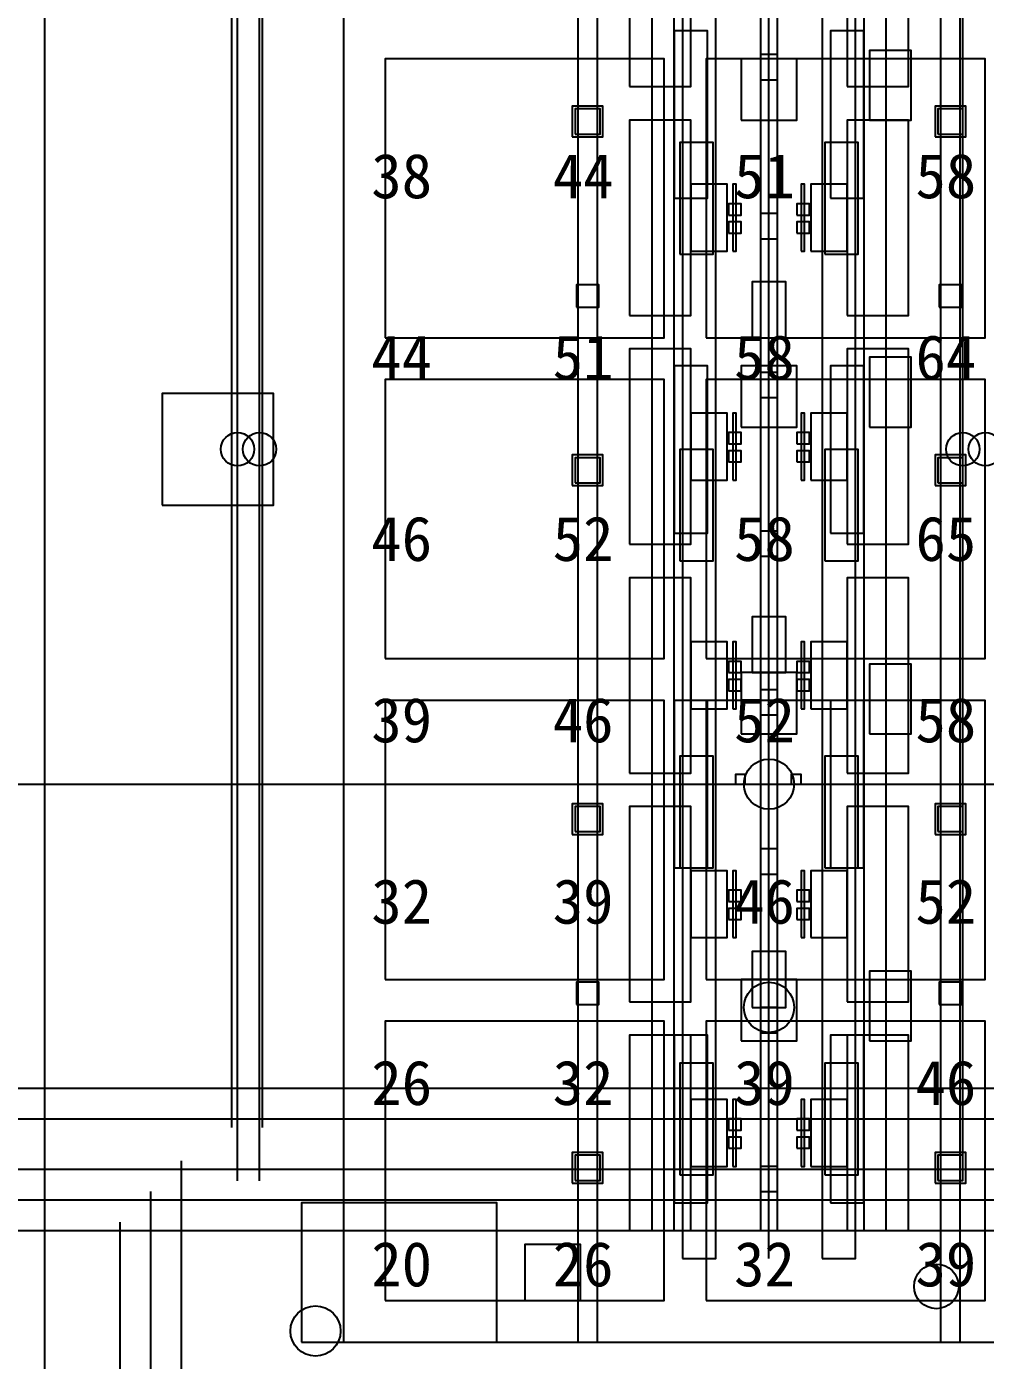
# Model space of a CAD drawing. Header units: metres. Extents: x -1640 to 1560, y -268 to 2338.
# Drawn here: x -44.85 to -10.5, y 1568.35 to 1616.15 of the extents above; entities that cross this region are included whole.
import ezdxf

# ---------------------------------------------------------------- set-up
doc = ezdxf.new("R2010")
doc.units = ezdxf.units.M
for name, color, linetype in [('1F_CHL', 4, 'Continuous'), ('1F_EHS_EXIT_DOOR_CONCEPT', 3, 'Continuous'), ('1F_EHS_GAS_DETECTOR', 6, 'Continuous'), ('1F_EHS_SAFETY_SHOWER_EYEWASH_CONCEPT', 3, 'Continuous'), ('1F_PUMP', 2, 'Continuous'), ('1F_SCR', 3, 'Continuous'), ('1F_STRUCT_COLUMN', 8, 'Continuous'), ('1F_ZONE', 3, 'Continuous'), ('2F_CSF_LATERAL_RACK_CONCEPT', 9, 'Continuous'), ('2F_EHS_EXIT_DOOR_CONCEPT', 3, 'Continuous'), ('2F_EHS_GAS_DETECTOR', 6, 'Continuous'), ('2F_RFG', 5, 'Continuous'), ('2F_STRUCT_COLUMN', 8, 'Continuous'), ('2F_VMB', 6, 'Continuous'), ('2F_ZONE', 3, 'Continuous'), ('3F_CLEANROOM_OVERHEAD_PIPE_DUCT_CONCEPT', 9, 'Continuous'), ('3F_DIFF', 4, 'Continuous'), ('3F_EHS_EGRESS_DIST_M', 2, 'Continuous'), ('3F_EHS_EXIT_DOOR_CONCEPT', 3, 'Continuous'), ('3F_FOUP', 5, 'Continuous'), ('3F_OHT', 9, 'Continuous'), ('3F_OHTV', 1, 'Continuous'), ('3F_STRUCT_COLUMN', 8, 'Continuous'), ('3F_TBAR', 6, 'Continuous'), ('3F_ZONE', 3, 'Continuous'), ('4F_FFU', 1, 'Continuous'), ('4F_STRUCT_PLENUM_TRUSS_CONCEPT', 9, 'Continuous'), ('4F_ZONE', 3, 'Continuous'), ('5F_CHL', 4, 'Continuous'), ('5F_EHS_EXIT_DOOR_CONCEPT', 3, 'Continuous'), ('5F_EHS_GAS_DETECTOR', 6, 'Continuous'), ('5F_EHS_SAFETY_SHOWER_EYEWASH_CONCEPT', 3, 'Continuous'), ('5F_PUMP', 2, 'Continuous'), ('5F_SCR', 3, 'Continuous'), ('5F_STRUCT_COLUMN', 8, 'Continuous'), ('5F_ZONE', 3, 'Continuous'), ('6F_CSF_LATERAL_RACK_CONCEPT', 9, 'Continuous'), ('6F_EHS_EXIT_DOOR_CONCEPT', 3, 'Continuous'), ('6F_EHS_GAS_DETECTOR', 6, 'Continuous'), ('6F_RFG', 5, 'Continuous'), ('6F_STRUCT_COLUMN', 8, 'Continuous'), ('6F_VMB', 6, 'Continuous'), ('6F_ZONE', 3, 'Continuous'), ('7F_CLEANROOM_OVERHEAD_PIPE_DUCT_CONCEPT', 9, 'Continuous'), ('7F_DIFF', 4, 'Continuous'), ('7F_EHS_EGRESS_DIST_M', 2, 'Continuous'), ('7F_EHS_EXIT_DOOR_CONCEPT', 3, 'Continuous'), ('7F_FOUP', 5, 'Continuous'), ('7F_OHT', 9, 'Continuous'), ('7F_OHTV', 1, 'Continuous'), ('7F_STRUCT_COLUMN', 8, 'Continuous'), ('7F_TBAR', 6, 'Continuous'), ('7F_ZONE', 3, 'Continuous'), ('8F_FFU', 1, 'Continuous'), ('8F_STRUCT_PLENUM_TRUSS_CONCEPT', 9, 'Continuous'), ('8F_ZONE', 3, 'Continuous'), ('_SUPPORT', 4, 'Continuous'), ('EHS_GAS_SUPPLY', 3, 'Continuous'), ('EHS_PROCESS_EXHAUST', 1, 'Continuous'), ('EHS_TREATED_EXHAUST', 30, 'Continuous'), ('RF_RSC', 4, 'Continuous'), ('RF_STACK', 2, 'Continuous'), ('UTIL_CHW.R_CONCEPT', 2, 'Continuous'), ('UTIL_GAS.SPEC_CONCEPT', 3, 'Continuous'), ('UTIL_PCW.R_CONCEPT', 1, 'Continuous'), ('UTIL_PCW.R_RISER', 1, 'Continuous'), ('UTIL_PCW.S_CONCEPT', 6, 'Continuous'), ('UTIL_PCW.S_RISER', 6, 'Continuous'), ('UTIL_UPW.R_CONCEPT', 2, 'Continuous'), ('UTIL_UPW.S_CONCEPT', 1, 'Continuous'), ('UTIL_WW.AA_CONCEPT', 3, 'Continuous'), ('UTIL_WW.F_CONCEPT', 2, 'Continuous'), ('UTIL_WW.ORG_CONCEPT', 4, 'Continuous')]:
    doc.layers.add(name, color=color, linetype=linetype)

msp = doc.modelspace()

# ---------------------------------------------------------------- linework, layer by layer
at = {"layer": '1F_CHL'}
for points in [[(-14.65, 1612.8), (-13.15, 1612.8), (-13.15, 1615.3), (-14.65, 1615.3)], [(-14.65, 1601.8), (-13.15, 1601.8), (-13.15, 1604.3), (-14.65, 1604.3)], [(-14.65, 1590.8), (-13.15, 1590.8), (-13.15, 1593.3), (-14.65, 1593.3)], [(-14.65, 1579.8), (-13.15, 1579.8), (-13.15, 1582.3), (-14.65, 1582.3)]]:
    msp.add_lwpolyline(points, close=True, dxfattribs=at)
at = {"layer": '1F_EHS_EXIT_DOOR_CONCEPT'}
msp.add_circle((-34.5, 1569.4), 0.9, dxfattribs=at)
at = {"layer": '1F_EHS_GAS_DETECTOR'}
msp.add_circle((-18.25, 1581), 0.9, dxfattribs=at)
at = {"layer": '1F_EHS_SAFETY_SHOWER_EYEWASH_CONCEPT'}
msp.add_circle((-12.25, 1571), 0.8, dxfattribs=at)
at = {"layer": '1F_PUMP'}
for points in [[(-21.45, 1608), (-20.25, 1608), (-20.25, 1612), (-21.45, 1612)], [(-16.25, 1608), (-15.05, 1608), (-15.05, 1612), (-16.25, 1612)], [(-21.45, 1597), (-20.25, 1597), (-20.25, 1601), (-21.45, 1601)], [(-16.25, 1597), (-15.05, 1597), (-15.05, 1601), (-16.25, 1601)], [(-21.45, 1586), (-20.25, 1586), (-20.25, 1590), (-21.45, 1590)], [(-16.25, 1586), (-15.05, 1586), (-15.05, 1590), (-16.25, 1590)], [(-21.45, 1575), (-20.25, 1575), (-20.25, 1579), (-21.45, 1579)], [(-16.25, 1575), (-15.05, 1575), (-15.05, 1579), (-16.25, 1579)]]:
    msp.add_lwpolyline(points, close=True, dxfattribs=at)
at = {"layer": '1F_SCR'}
for points in [[(-19.25, 1612.8), (-17.25, 1612.8), (-17.25, 1615), (-19.25, 1615)], [(-19.25, 1601.8), (-17.25, 1601.8), (-17.25, 1604), (-19.25, 1604)], [(-19.25, 1590.8), (-17.25, 1590.8), (-17.25, 1593), (-19.25, 1593)], [(-19.25, 1579.8), (-17.25, 1579.8), (-17.25, 1582), (-19.25, 1582)]]:
    msp.add_lwpolyline(points, close=True, dxfattribs=at)
at = {"layer": '1F_STRUCT_COLUMN'}
for points in [[(-25.3, 1612.2), (-24.2, 1612.2), (-24.2, 1613.3), (-25.3, 1613.3)], [(-12.3, 1612.2), (-11.2, 1612.2), (-11.2, 1613.3), (-12.3, 1613.3)], [(-25.3, 1599.7), (-24.2, 1599.7), (-24.2, 1600.8), (-25.3, 1600.8)], [(-12.3, 1599.7), (-11.2, 1599.7), (-11.2, 1600.8), (-12.3, 1600.8)], [(-25.3, 1587.2), (-24.2, 1587.2), (-24.2, 1588.3), (-25.3, 1588.3)], [(-12.3, 1587.2), (-11.2, 1587.2), (-11.2, 1588.3), (-12.3, 1588.3)], [(-25.3, 1574.7), (-24.2, 1574.7), (-24.2, 1575.8), (-25.3, 1575.8)], [(-12.3, 1574.7), (-11.2, 1574.7), (-11.2, 1575.8), (-12.3, 1575.8)]]:
    msp.add_lwpolyline(points, close=True, dxfattribs=at)
at = {"layer": '1F_ZONE'}
msp.add_lwpolyline([(-33.5, 1569), (192, 1569), (192, 1723), (-33.5, 1723)], close=True, dxfattribs=at)
at = {"layer": '2F_CSF_LATERAL_RACK_CONCEPT'}
for points in [[(-22.45, 1573), (-21.65, 1573), (-21.65, 1719), (-22.45, 1719)], [(-14.85, 1573), (-14.05, 1573), (-14.05, 1719), (-14.85, 1719)]]:
    msp.add_lwpolyline(points, close=True, dxfattribs=at)
at = {"layer": '2F_EHS_EXIT_DOOR_CONCEPT'}
msp.add_circle((-34.5, 1569.4), 0.9, dxfattribs=at)
at = {"layer": '2F_EHS_GAS_DETECTOR'}
msp.add_circle((-18.25, 1589), 0.9, dxfattribs=at)
at = {"layer": '2F_RFG'}
for points in [[(-21.65, 1610), (-20.45, 1610), (-20.45, 1616), (-21.65, 1616)], [(-16.05, 1610), (-14.85, 1610), (-14.85, 1616), (-16.05, 1616)], [(-21.65, 1598), (-20.45, 1598), (-20.45, 1604), (-21.65, 1604)], [(-16.05, 1598), (-14.85, 1598), (-14.85, 1604), (-16.05, 1604)], [(-21.65, 1586), (-20.45, 1586), (-20.45, 1592), (-21.65, 1592)], [(-16.05, 1586), (-14.85, 1586), (-14.85, 1592), (-16.05, 1592)], [(-21.65, 1574), (-20.45, 1574), (-20.45, 1580), (-21.65, 1580)], [(-16.05, 1574), (-14.85, 1574), (-14.85, 1580), (-16.05, 1580)]]:
    msp.add_lwpolyline(points, close=True, dxfattribs=at)
at = {"layer": '2F_STRUCT_COLUMN'}
for points in [[(-25.2, 1612.3), (-24.3, 1612.3), (-24.3, 1613.2), (-25.2, 1613.2)], [(-12.2, 1612.3), (-11.3, 1612.3), (-11.3, 1613.2), (-12.2, 1613.2)], [(-25.2, 1599.8), (-24.3, 1599.8), (-24.3, 1600.7), (-25.2, 1600.7)], [(-12.2, 1599.8), (-11.3, 1599.8), (-11.3, 1600.7), (-12.2, 1600.7)], [(-25.2, 1587.3), (-24.3, 1587.3), (-24.3, 1588.2), (-25.2, 1588.2)], [(-12.2, 1587.3), (-11.3, 1587.3), (-11.3, 1588.2), (-12.2, 1588.2)], [(-25.2, 1574.8), (-24.3, 1574.8), (-24.3, 1575.7), (-25.2, 1575.7)], [(-12.2, 1574.8), (-11.3, 1574.8), (-11.3, 1575.7), (-12.2, 1575.7)]]:
    msp.add_lwpolyline(points, close=True, dxfattribs=at)
at = {"layer": '2F_VMB'}
for points in [[(-18.85, 1605), (-17.65, 1605), (-17.65, 1607), (-18.85, 1607)], [(-18.85, 1593), (-17.65, 1593), (-17.65, 1595), (-18.85, 1595)], [(-18.85, 1581), (-17.65, 1581), (-17.65, 1583), (-18.85, 1583)]]:
    msp.add_lwpolyline(points, close=True, dxfattribs=at)
at = {"layer": '2F_ZONE'}
msp.add_lwpolyline([(-33.5, 1569), (192, 1569), (192, 1723), (-33.5, 1723)], close=True, dxfattribs=at)
at = {"layer": '3F_CLEANROOM_OVERHEAD_PIPE_DUCT_CONCEPT'}
for points in [[(-21.35, 1572), (-20.15, 1572), (-20.15, 1720), (-21.35, 1720)], [(-16.35, 1572), (-15.15, 1572), (-15.15, 1720), (-16.35, 1720)]]:
    msp.add_lwpolyline(points, close=True, dxfattribs=at)
at = {"layer": '3F_DIFF'}
for points in [[(-23.25, 1614), (-21.05, 1614), (-21.05, 1621), (-23.25, 1621)], [(-15.45, 1614), (-13.25, 1614), (-13.25, 1621), (-15.45, 1621)], [(-23.25, 1605.8), (-21.05, 1605.8), (-21.05, 1612.8), (-23.25, 1612.8)], [(-15.45, 1605.8), (-13.25, 1605.8), (-13.25, 1612.8), (-15.45, 1612.8)], [(-21.05, 1608.1), (-19.75, 1608.1), (-19.75, 1610.5), (-21.05, 1610.5)], [(-16.75, 1608.1), (-15.45, 1608.1), (-15.45, 1610.5), (-16.75, 1610.5)], [(-23.25, 1597.6), (-21.05, 1597.6), (-21.05, 1604.6), (-23.25, 1604.6)], [(-15.45, 1597.6), (-13.25, 1597.6), (-13.25, 1604.6), (-15.45, 1604.6)], [(-21.05, 1599.9), (-19.75, 1599.9), (-19.75, 1602.3), (-21.05, 1602.3)], [(-16.75, 1599.9), (-15.45, 1599.9), (-15.45, 1602.3), (-16.75, 1602.3)], [(-23.25, 1589.4), (-21.05, 1589.4), (-21.05, 1596.4), (-23.25, 1596.4)], [(-15.45, 1589.4), (-13.25, 1589.4), (-13.25, 1596.4), (-15.45, 1596.4)], [(-21.05, 1591.7), (-19.75, 1591.7), (-19.75, 1594.1), (-21.05, 1594.1)], [(-16.75, 1591.7), (-15.45, 1591.7), (-15.45, 1594.1), (-16.75, 1594.1)], [(-23.25, 1581.2), (-21.05, 1581.2), (-21.05, 1588.2), (-23.25, 1588.2)], [(-15.45, 1581.2), (-13.25, 1581.2), (-13.25, 1588.2), (-15.45, 1588.2)], [(-21.05, 1583.5), (-19.75, 1583.5), (-19.75, 1585.9), (-21.05, 1585.9)], [(-16.75, 1583.5), (-15.45, 1583.5), (-15.45, 1585.9), (-16.75, 1585.9)], [(-23.25, 1573), (-21.05, 1573), (-21.05, 1580), (-23.25, 1580)], [(-15.45, 1573), (-13.25, 1573), (-13.25, 1580), (-15.45, 1580)], [(-21.05, 1575.3), (-19.75, 1575.3), (-19.75, 1577.7), (-21.05, 1577.7)], [(-16.75, 1575.3), (-15.45, 1575.3), (-15.45, 1577.7), (-16.75, 1577.7)]]:
    msp.add_lwpolyline(points, close=True, dxfattribs=at)
at = {"layer": '3F_EHS_EXIT_DOOR_CONCEPT'}
msp.add_circle((-34.5, 1569.4), 0.9, dxfattribs=at)
at = {"layer": '3F_FOUP'}
for points in [[(-19.7, 1609.4), (-19.25, 1609.4), (-19.25, 1609.8), (-19.7, 1609.8)], [(-17.25, 1609.4), (-16.8, 1609.4), (-16.8, 1609.8), (-17.25, 1609.8)], [(-19.7, 1608.75), (-19.25, 1608.75), (-19.25, 1609.15), (-19.7, 1609.15)], [(-17.25, 1608.75), (-16.8, 1608.75), (-16.8, 1609.15), (-17.25, 1609.15)], [(-19.7, 1601.2), (-19.25, 1601.2), (-19.25, 1601.6), (-19.7, 1601.6)], [(-17.25, 1601.2), (-16.8, 1601.2), (-16.8, 1601.6), (-17.25, 1601.6)], [(-19.7, 1600.55), (-19.25, 1600.55), (-19.25, 1600.95), (-19.7, 1600.95)], [(-17.25, 1600.55), (-16.8, 1600.55), (-16.8, 1600.95), (-17.25, 1600.95)], [(-19.7, 1593), (-19.25, 1593), (-19.25, 1593.4), (-19.7, 1593.4)], [(-17.25, 1593), (-16.8, 1593), (-16.8, 1593.4), (-17.25, 1593.4)], [(-19.7, 1592.35), (-19.25, 1592.35), (-19.25, 1592.75), (-19.7, 1592.75)], [(-17.25, 1592.35), (-16.8, 1592.35), (-16.8, 1592.75), (-17.25, 1592.75)], [(-19.7, 1584.8), (-19.25, 1584.8), (-19.25, 1585.2), (-19.7, 1585.2)], [(-17.25, 1584.8), (-16.8, 1584.8), (-16.8, 1585.2), (-17.25, 1585.2)], [(-19.7, 1584.15), (-19.25, 1584.15), (-19.25, 1584.55), (-19.7, 1584.55)], [(-17.25, 1584.15), (-16.8, 1584.15), (-16.8, 1584.55), (-17.25, 1584.55)], [(-19.7, 1576.6), (-19.25, 1576.6), (-19.25, 1577), (-19.7, 1577)], [(-17.25, 1576.6), (-16.8, 1576.6), (-16.8, 1577), (-17.25, 1577)], [(-19.7, 1575.95), (-19.25, 1575.95), (-19.25, 1576.35), (-19.7, 1576.35)], [(-17.25, 1575.95), (-16.8, 1575.95), (-16.8, 1576.35), (-17.25, 1576.35)]]:
    msp.add_lwpolyline(points, close=True, dxfattribs=at)
at = {"layer": '3F_OHT'}
msp.add_line((-18.25, 1572), (-18.25, 1642), dxfattribs=at)
at = {"layer": '3F_OHTV'}
for points in [[(-18.55, 1614.25), (-17.95, 1614.25), (-17.95, 1615.15), (-18.55, 1615.15)], [(-18.55, 1608.55), (-17.95, 1608.55), (-17.95, 1609.45), (-18.55, 1609.45)], [(-18.55, 1602.86), (-17.95, 1602.86), (-17.95, 1603.76), (-18.55, 1603.76)], [(-18.55, 1597.17), (-17.95, 1597.17), (-17.95, 1598.07), (-18.55, 1598.07)], [(-18.55, 1591.48), (-17.95, 1591.48), (-17.95, 1592.38), (-18.55, 1592.38)], [(-18.55, 1585.78), (-17.95, 1585.78), (-17.95, 1586.68), (-18.55, 1586.68)], [(-18.55, 1580.09), (-17.95, 1580.09), (-17.95, 1580.99), (-18.55, 1580.99)], [(-18.55, 1574.4), (-17.95, 1574.4), (-17.95, 1575.3), (-18.55, 1575.3)]]:
    msp.add_lwpolyline(points, close=True, dxfattribs=at)
at = {"layer": '3F_STRUCT_COLUMN'}
for points in [[(-25.15, 1606.1), (-24.35, 1606.1), (-24.35, 1606.9), (-25.15, 1606.9)], [(-12.15, 1606.1), (-11.35, 1606.1), (-11.35, 1606.9), (-12.15, 1606.9)], [(-25.15, 1581.1), (-24.35, 1581.1), (-24.35, 1581.9), (-25.15, 1581.9)], [(-12.15, 1581.1), (-11.35, 1581.1), (-11.35, 1581.9), (-12.15, 1581.9)]]:
    msp.add_lwpolyline(points, close=True, dxfattribs=at)
at = {"layer": '3F_TBAR'}
for points in [[(-19.55, 1608.1), (-19.43, 1608.1), (-19.43, 1610.5), (-19.55, 1610.5)], [(-17.1, 1608.1), (-16.98, 1608.1), (-16.98, 1610.5), (-17.1, 1610.5)], [(-19.55, 1599.9), (-19.43, 1599.9), (-19.43, 1602.3), (-19.55, 1602.3)], [(-17.1, 1599.9), (-16.98, 1599.9), (-16.98, 1602.3), (-17.1, 1602.3)], [(-19.55, 1591.7), (-19.43, 1591.7), (-19.43, 1594.1), (-19.55, 1594.1)], [(-17.1, 1591.7), (-16.98, 1591.7), (-16.98, 1594.1), (-17.1, 1594.1)], [(-19.55, 1583.5), (-19.43, 1583.5), (-19.43, 1585.9), (-19.55, 1585.9)], [(-17.1, 1583.5), (-16.98, 1583.5), (-16.98, 1585.9), (-17.1, 1585.9)], [(-19.55, 1575.3), (-19.43, 1575.3), (-19.43, 1577.7), (-19.55, 1577.7)], [(-17.1, 1575.3), (-16.98, 1575.3), (-16.98, 1577.7), (-17.1, 1577.7)]]:
    msp.add_lwpolyline(points, close=True, dxfattribs=at)
at = {"layer": '3F_ZONE'}
msp.add_lwpolyline([(-33.5, 1569), (192, 1569), (192, 1723), (-33.5, 1723)], close=True, dxfattribs=at)
at = {"layer": '4F_FFU'}
for points in [[(-32, 1605), (-22, 1605), (-22, 1615), (-32, 1615)], [(-20.5, 1605), (-10.5, 1605), (-10.5, 1615), (-20.5, 1615)], [(-32, 1593.5), (-22, 1593.5), (-22, 1603.5), (-32, 1603.5)], [(-20.5, 1593.5), (-10.5, 1593.5), (-10.5, 1603.5), (-20.5, 1603.5)], [(-32, 1582), (-22, 1582), (-22, 1592), (-32, 1592)], [(-20.5, 1582), (-10.5, 1582), (-10.5, 1592), (-20.5, 1592)], [(-32, 1570.5), (-22, 1570.5), (-22, 1580.5), (-32, 1580.5)], [(-20.5, 1570.5), (-10.5, 1570.5), (-10.5, 1580.5), (-20.5, 1580.5)]]:
    msp.add_lwpolyline(points, close=True, dxfattribs=at)
at = {"layer": '4F_STRUCT_PLENUM_TRUSS_CONCEPT'}
for points in [[(-25.1, 1569), (-24.4, 1569), (-24.4, 1723), (-25.1, 1723)], [(-12.1, 1569), (-11.4, 1569), (-11.4, 1723), (-12.1, 1723)]]:
    msp.add_lwpolyline(points, close=True, dxfattribs=at)
at = {"layer": '4F_ZONE'}
msp.add_lwpolyline([(-33.5, 1569), (192, 1569), (192, 1723), (-33.5, 1723)], close=True, dxfattribs=at)
at = {"layer": '5F_CHL'}
for points in [[(-14.65, 1612.8), (-13.15, 1612.8), (-13.15, 1615.3), (-14.65, 1615.3)], [(-14.65, 1601.8), (-13.15, 1601.8), (-13.15, 1604.3), (-14.65, 1604.3)], [(-14.65, 1590.8), (-13.15, 1590.8), (-13.15, 1593.3), (-14.65, 1593.3)], [(-14.65, 1579.8), (-13.15, 1579.8), (-13.15, 1582.3), (-14.65, 1582.3)]]:
    msp.add_lwpolyline(points, close=True, dxfattribs=at)
at = {"layer": '5F_EHS_EXIT_DOOR_CONCEPT'}
msp.add_circle((-34.5, 1569.4), 0.9, dxfattribs=at)
at = {"layer": '5F_EHS_GAS_DETECTOR'}
msp.add_circle((-18.25, 1581), 0.9, dxfattribs=at)
at = {"layer": '5F_EHS_SAFETY_SHOWER_EYEWASH_CONCEPT'}
msp.add_circle((-12.25, 1571), 0.8, dxfattribs=at)
at = {"layer": '5F_PUMP'}
for points in [[(-21.45, 1608), (-20.25, 1608), (-20.25, 1612), (-21.45, 1612)], [(-16.25, 1608), (-15.05, 1608), (-15.05, 1612), (-16.25, 1612)], [(-21.45, 1597), (-20.25, 1597), (-20.25, 1601), (-21.45, 1601)], [(-16.25, 1597), (-15.05, 1597), (-15.05, 1601), (-16.25, 1601)], [(-21.45, 1586), (-20.25, 1586), (-20.25, 1590), (-21.45, 1590)], [(-16.25, 1586), (-15.05, 1586), (-15.05, 1590), (-16.25, 1590)], [(-21.45, 1575), (-20.25, 1575), (-20.25, 1579), (-21.45, 1579)], [(-16.25, 1575), (-15.05, 1575), (-15.05, 1579), (-16.25, 1579)]]:
    msp.add_lwpolyline(points, close=True, dxfattribs=at)
at = {"layer": '5F_SCR'}
for points in [[(-19.25, 1612.8), (-17.25, 1612.8), (-17.25, 1615), (-19.25, 1615)], [(-19.25, 1601.8), (-17.25, 1601.8), (-17.25, 1604), (-19.25, 1604)], [(-19.25, 1590.8), (-17.25, 1590.8), (-17.25, 1593), (-19.25, 1593)], [(-19.25, 1579.8), (-17.25, 1579.8), (-17.25, 1582), (-19.25, 1582)]]:
    msp.add_lwpolyline(points, close=True, dxfattribs=at)
at = {"layer": '5F_STRUCT_COLUMN'}
for points in [[(-25.3, 1612.2), (-24.2, 1612.2), (-24.2, 1613.3), (-25.3, 1613.3)], [(-12.3, 1612.2), (-11.2, 1612.2), (-11.2, 1613.3), (-12.3, 1613.3)], [(-25.3, 1599.7), (-24.2, 1599.7), (-24.2, 1600.8), (-25.3, 1600.8)], [(-12.3, 1599.7), (-11.2, 1599.7), (-11.2, 1600.8), (-12.3, 1600.8)], [(-25.3, 1587.2), (-24.2, 1587.2), (-24.2, 1588.3), (-25.3, 1588.3)], [(-12.3, 1587.2), (-11.2, 1587.2), (-11.2, 1588.3), (-12.3, 1588.3)], [(-25.3, 1574.7), (-24.2, 1574.7), (-24.2, 1575.8), (-25.3, 1575.8)], [(-12.3, 1574.7), (-11.2, 1574.7), (-11.2, 1575.8), (-12.3, 1575.8)]]:
    msp.add_lwpolyline(points, close=True, dxfattribs=at)
at = {"layer": '5F_ZONE'}
msp.add_lwpolyline([(-33.5, 1569), (192, 1569), (192, 1723), (-33.5, 1723)], close=True, dxfattribs=at)
at = {"layer": '6F_CSF_LATERAL_RACK_CONCEPT'}
for points in [[(-22.45, 1573), (-21.65, 1573), (-21.65, 1719), (-22.45, 1719)], [(-14.85, 1573), (-14.05, 1573), (-14.05, 1719), (-14.85, 1719)]]:
    msp.add_lwpolyline(points, close=True, dxfattribs=at)
at = {"layer": '6F_EHS_EXIT_DOOR_CONCEPT'}
msp.add_circle((-34.5, 1569.4), 0.9, dxfattribs=at)
at = {"layer": '6F_EHS_GAS_DETECTOR'}
msp.add_circle((-18.25, 1589), 0.9, dxfattribs=at)
at = {"layer": '6F_RFG'}
for points in [[(-21.65, 1610), (-20.45, 1610), (-20.45, 1616), (-21.65, 1616)], [(-16.05, 1610), (-14.85, 1610), (-14.85, 1616), (-16.05, 1616)], [(-21.65, 1598), (-20.45, 1598), (-20.45, 1604), (-21.65, 1604)], [(-16.05, 1598), (-14.85, 1598), (-14.85, 1604), (-16.05, 1604)], [(-21.65, 1586), (-20.45, 1586), (-20.45, 1592), (-21.65, 1592)], [(-16.05, 1586), (-14.85, 1586), (-14.85, 1592), (-16.05, 1592)], [(-21.65, 1574), (-20.45, 1574), (-20.45, 1580), (-21.65, 1580)], [(-16.05, 1574), (-14.85, 1574), (-14.85, 1580), (-16.05, 1580)]]:
    msp.add_lwpolyline(points, close=True, dxfattribs=at)
at = {"layer": '6F_STRUCT_COLUMN'}
for points in [[(-25.2, 1612.3), (-24.3, 1612.3), (-24.3, 1613.2), (-25.2, 1613.2)], [(-12.2, 1612.3), (-11.3, 1612.3), (-11.3, 1613.2), (-12.2, 1613.2)], [(-25.2, 1599.8), (-24.3, 1599.8), (-24.3, 1600.7), (-25.2, 1600.7)], [(-12.2, 1599.8), (-11.3, 1599.8), (-11.3, 1600.7), (-12.2, 1600.7)], [(-25.2, 1587.3), (-24.3, 1587.3), (-24.3, 1588.2), (-25.2, 1588.2)], [(-12.2, 1587.3), (-11.3, 1587.3), (-11.3, 1588.2), (-12.2, 1588.2)], [(-25.2, 1574.8), (-24.3, 1574.8), (-24.3, 1575.7), (-25.2, 1575.7)], [(-12.2, 1574.8), (-11.3, 1574.8), (-11.3, 1575.7), (-12.2, 1575.7)]]:
    msp.add_lwpolyline(points, close=True, dxfattribs=at)
at = {"layer": '6F_VMB'}
for points in [[(-18.85, 1605), (-17.65, 1605), (-17.65, 1607), (-18.85, 1607)], [(-18.85, 1593), (-17.65, 1593), (-17.65, 1595), (-18.85, 1595)], [(-18.85, 1581), (-17.65, 1581), (-17.65, 1583), (-18.85, 1583)]]:
    msp.add_lwpolyline(points, close=True, dxfattribs=at)
at = {"layer": '6F_ZONE'}
msp.add_lwpolyline([(-33.5, 1569), (192, 1569), (192, 1723), (-33.5, 1723)], close=True, dxfattribs=at)
at = {"layer": '7F_CLEANROOM_OVERHEAD_PIPE_DUCT_CONCEPT'}
for points in [[(-21.35, 1572), (-20.15, 1572), (-20.15, 1720), (-21.35, 1720)], [(-16.35, 1572), (-15.15, 1572), (-15.15, 1720), (-16.35, 1720)]]:
    msp.add_lwpolyline(points, close=True, dxfattribs=at)
at = {"layer": '7F_DIFF'}
for points in [[(-23.25, 1614), (-21.05, 1614), (-21.05, 1621), (-23.25, 1621)], [(-15.45, 1614), (-13.25, 1614), (-13.25, 1621), (-15.45, 1621)], [(-23.25, 1605.8), (-21.05, 1605.8), (-21.05, 1612.8), (-23.25, 1612.8)], [(-15.45, 1605.8), (-13.25, 1605.8), (-13.25, 1612.8), (-15.45, 1612.8)], [(-21.05, 1608.1), (-19.75, 1608.1), (-19.75, 1610.5), (-21.05, 1610.5)], [(-16.75, 1608.1), (-15.45, 1608.1), (-15.45, 1610.5), (-16.75, 1610.5)], [(-23.25, 1597.6), (-21.05, 1597.6), (-21.05, 1604.6), (-23.25, 1604.6)], [(-15.45, 1597.6), (-13.25, 1597.6), (-13.25, 1604.6), (-15.45, 1604.6)], [(-21.05, 1599.9), (-19.75, 1599.9), (-19.75, 1602.3), (-21.05, 1602.3)], [(-16.75, 1599.9), (-15.45, 1599.9), (-15.45, 1602.3), (-16.75, 1602.3)], [(-23.25, 1589.4), (-21.05, 1589.4), (-21.05, 1596.4), (-23.25, 1596.4)], [(-15.45, 1589.4), (-13.25, 1589.4), (-13.25, 1596.4), (-15.45, 1596.4)], [(-21.05, 1591.7), (-19.75, 1591.7), (-19.75, 1594.1), (-21.05, 1594.1)], [(-16.75, 1591.7), (-15.45, 1591.7), (-15.45, 1594.1), (-16.75, 1594.1)], [(-23.25, 1581.2), (-21.05, 1581.2), (-21.05, 1588.2), (-23.25, 1588.2)], [(-15.45, 1581.2), (-13.25, 1581.2), (-13.25, 1588.2), (-15.45, 1588.2)], [(-21.05, 1583.5), (-19.75, 1583.5), (-19.75, 1585.9), (-21.05, 1585.9)], [(-16.75, 1583.5), (-15.45, 1583.5), (-15.45, 1585.9), (-16.75, 1585.9)], [(-23.25, 1573), (-21.05, 1573), (-21.05, 1580), (-23.25, 1580)], [(-15.45, 1573), (-13.25, 1573), (-13.25, 1580), (-15.45, 1580)], [(-21.05, 1575.3), (-19.75, 1575.3), (-19.75, 1577.7), (-21.05, 1577.7)], [(-16.75, 1575.3), (-15.45, 1575.3), (-15.45, 1577.7), (-16.75, 1577.7)]]:
    msp.add_lwpolyline(points, close=True, dxfattribs=at)
at = {"layer": '7F_EHS_EXIT_DOOR_CONCEPT'}
msp.add_circle((-34.5, 1569.4), 0.9, dxfattribs=at)
at = {"layer": '7F_FOUP'}
for points in [[(-19.7, 1609.4), (-19.25, 1609.4), (-19.25, 1609.8), (-19.7, 1609.8)], [(-17.25, 1609.4), (-16.8, 1609.4), (-16.8, 1609.8), (-17.25, 1609.8)], [(-19.7, 1608.75), (-19.25, 1608.75), (-19.25, 1609.15), (-19.7, 1609.15)], [(-17.25, 1608.75), (-16.8, 1608.75), (-16.8, 1609.15), (-17.25, 1609.15)], [(-19.7, 1601.2), (-19.25, 1601.2), (-19.25, 1601.6), (-19.7, 1601.6)], [(-17.25, 1601.2), (-16.8, 1601.2), (-16.8, 1601.6), (-17.25, 1601.6)], [(-19.7, 1600.55), (-19.25, 1600.55), (-19.25, 1600.95), (-19.7, 1600.95)], [(-17.25, 1600.55), (-16.8, 1600.55), (-16.8, 1600.95), (-17.25, 1600.95)], [(-19.7, 1593), (-19.25, 1593), (-19.25, 1593.4), (-19.7, 1593.4)], [(-17.25, 1593), (-16.8, 1593), (-16.8, 1593.4), (-17.25, 1593.4)], [(-19.7, 1592.35), (-19.25, 1592.35), (-19.25, 1592.75), (-19.7, 1592.75)], [(-17.25, 1592.35), (-16.8, 1592.35), (-16.8, 1592.75), (-17.25, 1592.75)], [(-19.7, 1584.8), (-19.25, 1584.8), (-19.25, 1585.2), (-19.7, 1585.2)], [(-17.25, 1584.8), (-16.8, 1584.8), (-16.8, 1585.2), (-17.25, 1585.2)], [(-19.7, 1584.15), (-19.25, 1584.15), (-19.25, 1584.55), (-19.7, 1584.55)], [(-17.25, 1584.15), (-16.8, 1584.15), (-16.8, 1584.55), (-17.25, 1584.55)], [(-19.7, 1576.6), (-19.25, 1576.6), (-19.25, 1577), (-19.7, 1577)], [(-17.25, 1576.6), (-16.8, 1576.6), (-16.8, 1577), (-17.25, 1577)], [(-19.7, 1575.95), (-19.25, 1575.95), (-19.25, 1576.35), (-19.7, 1576.35)], [(-17.25, 1575.95), (-16.8, 1575.95), (-16.8, 1576.35), (-17.25, 1576.35)]]:
    msp.add_lwpolyline(points, close=True, dxfattribs=at)
at = {"layer": '7F_OHT'}
msp.add_line((-18.25, 1572), (-18.25, 1642), dxfattribs=at)
at = {"layer": '7F_OHTV'}
for points in [[(-18.55, 1614.25), (-17.95, 1614.25), (-17.95, 1615.15), (-18.55, 1615.15)], [(-18.55, 1608.55), (-17.95, 1608.55), (-17.95, 1609.45), (-18.55, 1609.45)], [(-18.55, 1602.86), (-17.95, 1602.86), (-17.95, 1603.76), (-18.55, 1603.76)], [(-18.55, 1597.17), (-17.95, 1597.17), (-17.95, 1598.07), (-18.55, 1598.07)], [(-18.55, 1591.48), (-17.95, 1591.48), (-17.95, 1592.38), (-18.55, 1592.38)], [(-18.55, 1585.78), (-17.95, 1585.78), (-17.95, 1586.68), (-18.55, 1586.68)], [(-18.55, 1580.09), (-17.95, 1580.09), (-17.95, 1580.99), (-18.55, 1580.99)], [(-18.55, 1574.4), (-17.95, 1574.4), (-17.95, 1575.3), (-18.55, 1575.3)]]:
    msp.add_lwpolyline(points, close=True, dxfattribs=at)
at = {"layer": '7F_STRUCT_COLUMN'}
for points in [[(-25.15, 1606.1), (-24.35, 1606.1), (-24.35, 1606.9), (-25.15, 1606.9)], [(-12.15, 1606.1), (-11.35, 1606.1), (-11.35, 1606.9), (-12.15, 1606.9)], [(-25.15, 1581.1), (-24.35, 1581.1), (-24.35, 1581.9), (-25.15, 1581.9)], [(-12.15, 1581.1), (-11.35, 1581.1), (-11.35, 1581.9), (-12.15, 1581.9)]]:
    msp.add_lwpolyline(points, close=True, dxfattribs=at)
at = {"layer": '7F_TBAR'}
for points in [[(-19.55, 1608.1), (-19.43, 1608.1), (-19.43, 1610.5), (-19.55, 1610.5)], [(-17.1, 1608.1), (-16.98, 1608.1), (-16.98, 1610.5), (-17.1, 1610.5)], [(-19.55, 1599.9), (-19.43, 1599.9), (-19.43, 1602.3), (-19.55, 1602.3)], [(-17.1, 1599.9), (-16.98, 1599.9), (-16.98, 1602.3), (-17.1, 1602.3)], [(-19.55, 1591.7), (-19.43, 1591.7), (-19.43, 1594.1), (-19.55, 1594.1)], [(-17.1, 1591.7), (-16.98, 1591.7), (-16.98, 1594.1), (-17.1, 1594.1)], [(-19.55, 1583.5), (-19.43, 1583.5), (-19.43, 1585.9), (-19.55, 1585.9)], [(-17.1, 1583.5), (-16.98, 1583.5), (-16.98, 1585.9), (-17.1, 1585.9)], [(-19.55, 1575.3), (-19.43, 1575.3), (-19.43, 1577.7), (-19.55, 1577.7)], [(-17.1, 1575.3), (-16.98, 1575.3), (-16.98, 1577.7), (-17.1, 1577.7)]]:
    msp.add_lwpolyline(points, close=True, dxfattribs=at)
at = {"layer": '7F_ZONE'}
msp.add_lwpolyline([(-33.5, 1569), (192, 1569), (192, 1723), (-33.5, 1723)], close=True, dxfattribs=at)
at = {"layer": '8F_FFU'}
for points in [[(-32, 1605), (-22, 1605), (-22, 1615), (-32, 1615)], [(-20.5, 1605), (-10.5, 1605), (-10.5, 1615), (-20.5, 1615)], [(-32, 1593.5), (-22, 1593.5), (-22, 1603.5), (-32, 1603.5)], [(-20.5, 1593.5), (-10.5, 1593.5), (-10.5, 1603.5), (-20.5, 1603.5)], [(-32, 1582), (-22, 1582), (-22, 1592), (-32, 1592)], [(-20.5, 1582), (-10.5, 1582), (-10.5, 1592), (-20.5, 1592)], [(-32, 1570.5), (-22, 1570.5), (-22, 1580.5), (-32, 1580.5)], [(-20.5, 1570.5), (-10.5, 1570.5), (-10.5, 1580.5), (-20.5, 1580.5)]]:
    msp.add_lwpolyline(points, close=True, dxfattribs=at)
at = {"layer": '8F_STRUCT_PLENUM_TRUSS_CONCEPT'}
for points in [[(-25.1, 1569), (-24.4, 1569), (-24.4, 1723), (-25.1, 1723)], [(-12.1, 1569), (-11.4, 1569), (-11.4, 1723), (-12.1, 1723)]]:
    msp.add_lwpolyline(points, close=True, dxfattribs=at)
at = {"layer": '8F_ZONE'}
msp.add_lwpolyline([(-33.5, 1569), (192, 1569), (192, 1723), (-33.5, 1723)], close=True, dxfattribs=at)
at = {"layer": '_SUPPORT'}
msp.add_lwpolyline([(-40, 1599), (-36, 1599), (-36, 1603), (-40, 1603)], close=True, dxfattribs=at)
at = {"layer": 'EHS_GAS_SUPPLY'}
msp.add_lwpolyline([(-17.45, 1589), (-17.1, 1589), (-17.1, 1589.35), (-17.45, 1589.35)], close=True, dxfattribs=at)
msp.add_lwpolyline([(-17.45, 1589), (-17.1, 1589), (-17.1, 1589.35), (-17.45, 1589.35)], close=True, dxfattribs=at)
at = {"layer": 'EHS_PROCESS_EXHAUST'}
msp.add_lwpolyline([(-19.45, 1589), (-19.1, 1589), (-19.1, 1589.35), (-19.45, 1589.35)], close=True, dxfattribs=at)
msp.add_lwpolyline([(-19.45, 1589), (-19.1, 1589), (-19.1, 1589.35), (-19.45, 1589.35)], close=True, dxfattribs=at)
at = {"layer": 'EHS_TREATED_EXHAUST'}
msp.add_lwpolyline([(-18.55, 1573), (-17.95, 1573), (-17.95, 1731), (-18.55, 1731)], close=True, dxfattribs=at)
msp.add_lwpolyline([(-18.55, 1573), (-17.95, 1573), (-17.95, 1731), (-18.55, 1731)], close=True, dxfattribs=at)
at = {"layer": 'RF_RSC'}
msp.add_lwpolyline([(-35, 1569), (-28, 1569), (-28, 1574), (-35, 1574)], close=True, dxfattribs=at)
at = {"layer": 'RF_STACK'}
msp.add_lwpolyline([(-27, 1570.5), (-25, 1570.5), (-25, 1572.5), (-27, 1572.5)], close=True, dxfattribs=at)
at = {"layer": 'UTIL_CHW.R_CONCEPT'}
msp.add_line((-44.2, 1567.3), (-44.2, 1727.3), dxfattribs=at)
msp.add_line((-44.2, 1567.3), (-44.2, 1727.3), dxfattribs=at)
at = {"layer": 'UTIL_GAS.SPEC_CONCEPT'}
msp.add_line((-277.3, 1589), (188.3, 1589), dxfattribs=at)
msp.add_line((-277.3, 1589), (188.3, 1589), dxfattribs=at)
at = {"layer": 'UTIL_PCW.R_CONCEPT'}
msp.add_line((-36.505, 1574.78), (-36.505, 1717.23), dxfattribs=at)
msp.add_line((-36.505, 1574.78), (-36.505, 1717.23), dxfattribs=at)
at = {"layer": 'UTIL_PCW.R_RISER'}
for centre in [(-36.505, 1601.005), (-36.505, 1601.005), (-10.495, 1601.005), (-10.495, 1601.005)]:
    msp.add_circle(centre, 0.6, dxfattribs=at)
at = {"layer": 'UTIL_PCW.S_CONCEPT'}
for p, q in [((-37.295, 1574.78), (-37.295, 1717.23)), ((-37.295, 1574.78), (-37.295, 1717.23)), ((-11.305, 1574.78), (-11.305, 1717.23)), ((-11.305, 1574.78), (-11.305, 1717.23))]:
    msp.add_line(p, q, dxfattribs=at)
at = {"layer": 'UTIL_PCW.S_RISER'}
for centre in [(-37.295, 1601.005), (-37.295, 1601.005), (-11.305, 1601.005), (-11.305, 1601.005)]:
    msp.add_circle(centre, 0.6, dxfattribs=at)
at = {"layer": 'UTIL_UPW.R_CONCEPT'}
for p, q in [((-36.4, 1576.7), (-36.4, 1729.8)), ((-36.4, 1576.7), (-36.4, 1729.8)), ((-279.3, 1578.1), (188.3, 1578.1)), ((-279.3, 1578.1), (188.3, 1578.1))]:
    msp.add_line(p, q, dxfattribs=at)
at = {"layer": 'UTIL_UPW.S_CONCEPT'}
for p, q in [((-37.5, 1576.7), (-37.5, 1729.8)), ((-37.5, 1576.7), (-37.5, 1729.8)), ((-279.3, 1577), (188.3, 1577)), ((-279.3, 1577), (188.3, 1577))]:
    msp.add_line(p, q, dxfattribs=at)
at = {"layer": 'UTIL_WW.AA_CONCEPT'}
for p, q in [((-279.3, 1574.1), (188.3, 1574.1)), ((-40.4, 1516.8), (-40.4, 1574.4))]:
    msp.add_line(p, q, dxfattribs=at)
at = {"layer": 'UTIL_WW.F_CONCEPT'}
for p, q in [((-41.5, 1515.7), (-41.5, 1573.3)), ((-279.3, 1573), (188.3, 1573))]:
    msp.add_line(p, q, dxfattribs=at)
at = {"layer": 'UTIL_WW.ORG_CONCEPT'}
for p, q in [((-39.3, 1517.9), (-39.3, 1575.5)), ((-279.3, 1575.2), (188.3, 1575.2))]:
    msp.add_line(p, q, dxfattribs=at)

# ---------------------------------------------------------------- texts
at = {"layer": '3F_EHS_EGRESS_DIST_M'}
for s, p in [('38', (-32.5, 1610)), ('44', (-26, 1610)), ('51', (-19.5, 1610)), ('58', (-13, 1610)), ('44', (-32.5, 1603.5)), ('51', (-26, 1603.5)), ('58', (-19.5, 1603.5)), ('64', (-13, 1603.5)), ('46', (-32.5, 1597)), ('52', (-26, 1597)), ('58', (-19.5, 1597)), ('65', (-13, 1597)), ('39', (-32.5, 1590.5)), ('46', (-26, 1590.5)), ('52', (-19.5, 1590.5)), ('58', (-13, 1590.5)), ('32', (-32.5, 1584)), ('39', (-26, 1584)), ('46', (-19.5, 1584)), ('52', (-13, 1584)), ('26', (-32.5, 1577.5)), ('32', (-26, 1577.5)), ('39', (-19.5, 1577.5)), ('46', (-13, 1577.5)), ('20', (-32.5, 1571)), ('26', (-26, 1571)), ('32', (-19.5, 1571)), ('39', (-13, 1571))]:
    msp.add_text(s, height=1.6, dxfattribs=at).set_placement(p)
at = {"layer": '7F_EHS_EGRESS_DIST_M'}
for s, p in [('38', (-32.5, 1610)), ('44', (-26, 1610)), ('51', (-19.5, 1610)), ('58', (-13, 1610)), ('44', (-32.5, 1603.5)), ('51', (-26, 1603.5)), ('58', (-19.5, 1603.5)), ('64', (-13, 1603.5)), ('46', (-32.5, 1597)), ('52', (-26, 1597)), ('58', (-19.5, 1597)), ('65', (-13, 1597)), ('39', (-32.5, 1590.5)), ('46', (-26, 1590.5)), ('52', (-19.5, 1590.5)), ('58', (-13, 1590.5)), ('32', (-32.5, 1584)), ('39', (-26, 1584)), ('46', (-19.5, 1584)), ('52', (-13, 1584)), ('26', (-32.5, 1577.5)), ('32', (-26, 1577.5)), ('39', (-19.5, 1577.5)), ('46', (-13, 1577.5)), ('20', (-32.5, 1571)), ('26', (-26, 1571)), ('32', (-19.5, 1571)), ('39', (-13, 1571))]:
    msp.add_text(s, height=1.6, dxfattribs=at).set_placement(p)

doc.saveas('drawing.dxf')
